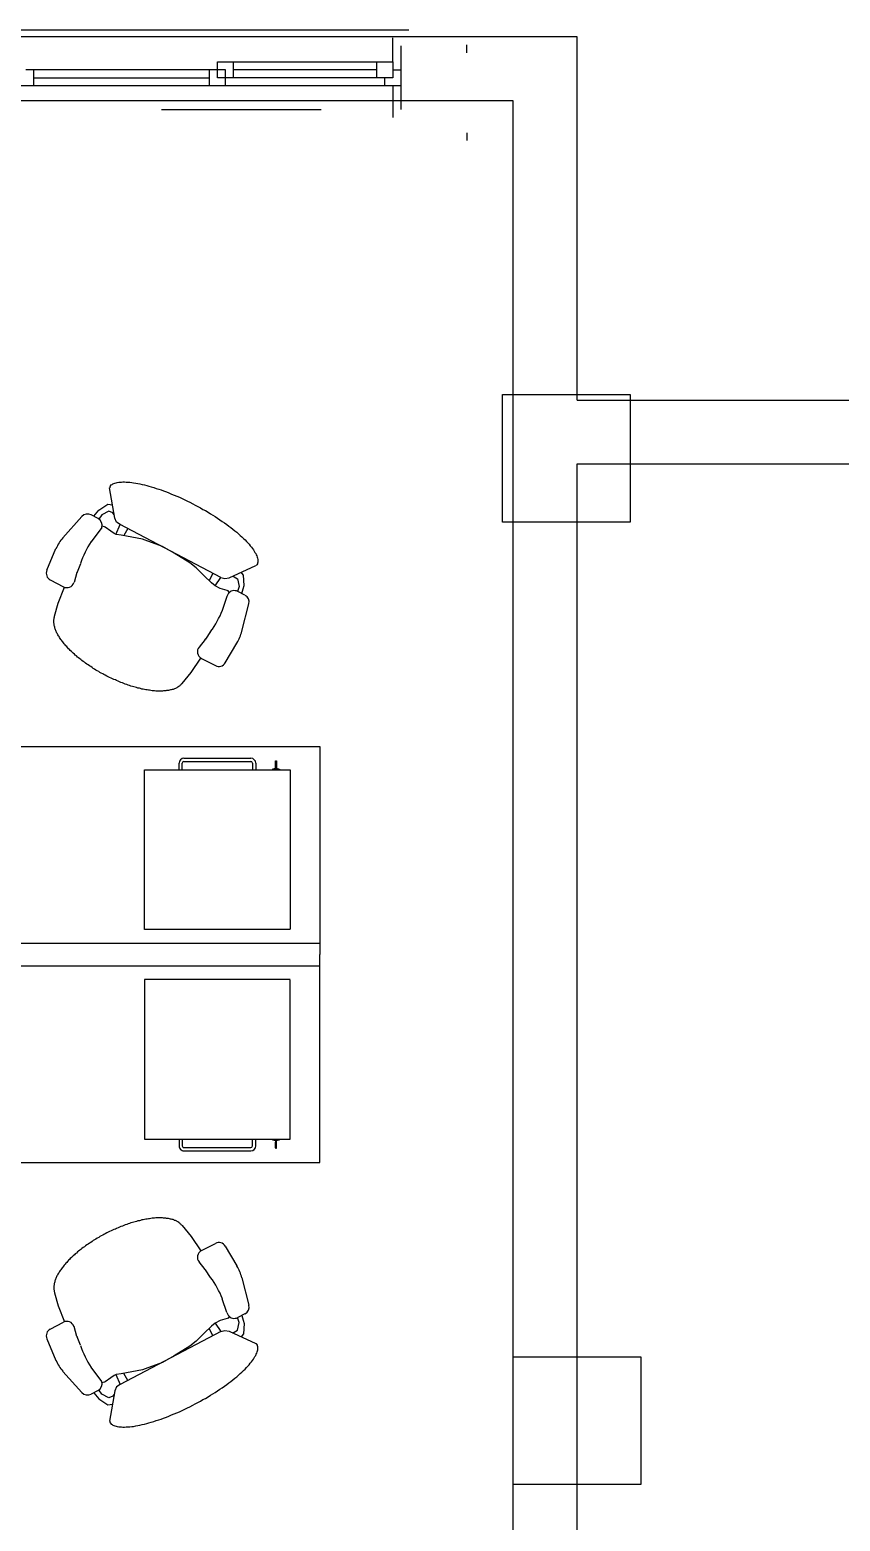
# Model space of a CAD drawing. Header units: millimetres. Extents: x -17017 to 2697, y 1903 to 18260.
# Drawn here: x -17005.024 to -17004.516, y 18223.413 to 18224.348 of the extents above; entities that cross this region are included whole.
import ezdxf

# ---------------------------------------------------------------- set-up
doc = ezdxf.new("R2010")
doc.units = ezdxf.units.MM
doc.linetypes.add('DASHED2', pattern=[0.375, 0.25, -0.125])
doc.linetypes.add('DOT3', pattern=[0.06, 0, -0.06])
for name, color, linetype in [('1', 7, 'Continuous'), ('DENIZLIK', 16, 'Continuous'), ('DUVAR', 7, 'Continuous'), ('IZDOT', 2, 'DOT3'), ('PENCERE', 3, 'Continuous'), ('sıva', 181, 'Continuous')]:
    doc.layers.add(name, color=color, linetype=linetype)

# ---------------------------------------------------------------- blocks, each defined once
blk = doc.blocks.new('ut')
at = {"color": 0}
for p, q in [((-181.2297, 51.1953), (-181.2297, 52.8594)), ((-181.2297, 52.8594), (-180.5774, 52.8594)), ((-180.6133, 51.1953), (-180.6133, 52.8594)), ((-179.9251, 52.8594), (-180.5774, 52.8594)), ((-180.5414, 51.1953), (-180.5414, 52.8594)), ((-179.9251, 51.1953), (-179.9251, 52.8594)), ((-181.1839, 52.7212), (-181.1839, 52.7237)), ((-181.1839, 52.7237), (-181.1808, 52.7237)), ((-181.1808, 52.7212), (-181.1839, 52.7212)), ((-181.1828, 52.7237), (-181.1828, 52.7235)), ((-181.1828, 52.7235), (-181.1808, 52.7235)), ((-181.1828, 52.7214), (-181.1808, 52.7214)), ((-181.1828, 52.7212), (-181.1828, 52.7214)), ((-181.1813, 52.7212), (-181.1813, 52.7237)), ((-181.1808, 52.7237), (-181.1674, 52.7237)), ((-181.1808, 52.7235), (-181.1674, 52.7235)), ((-181.1808, 52.7214), (-181.1674, 52.7214)), ((-181.1674, 52.7212), (-181.1808, 52.7212)), ((-181.1762, 52.7212), (-181.1762, 52.7237)), ((-181.1751, 52.7235), (-181.1751, 52.7237)), ((-181.1751, 52.7212), (-181.1751, 52.7214)), ((-181.1674, 52.7237), (-181.1643, 52.7237)), ((-181.1674, 52.7235), (-181.1654, 52.7235)), ((-181.1674, 52.7214), (-181.1654, 52.7214)), ((-181.1643, 52.7212), (-181.1674, 52.7212)), ((-181.1654, 52.7237), (-181.1654, 52.7235)), ((-181.1654, 52.7212), (-181.1654, 52.7214)), ((-181.1643, 52.7212), (-181.1643, 52.7237)), ((-181.1643, 52.7237), (-181.1638, 52.7237)), ((-181.1638, 52.7212), (-181.1643, 52.7212)), ((-181.1638, 52.7237), (-181.1592, 52.7237)), ((-181.1592, 52.7212), (-181.1638, 52.7212)), ((-181.1585, 52.7317), (-181.1581, 52.7317)), ((-181.1585, 52.7132), (-181.1585, 52.7317)), ((-181.1581, 52.7323), (-181.157, 52.7348)), ((-181.1581, 52.7126), (-181.1581, 52.7323)), ((-181.1566, 52.7346), (-181.157, 52.7348)), ((-181.157, 52.7101), (-181.157, 52.7348)), ((-181.1566, 52.7103), (-181.1566, 52.7346)), ((-179.9982, 52.7346), (-179.9978, 52.7348)), ((-179.9982, 52.7103), (-179.9982, 52.7346)), ((-179.9967, 52.7323), (-179.9978, 52.7348)), ((-179.9978, 52.7101), (-179.9978, 52.7348)), ((-179.9967, 52.7126), (-179.9967, 52.7323)), ((-179.9963, 52.7317), (-179.9967, 52.7317)), ((-179.9963, 52.7132), (-179.9963, 52.7317)), ((-179.991, 52.7237), (-179.9956, 52.7237)), ((-179.9956, 52.7212), (-179.991, 52.7212)), ((-179.9904, 52.7237), (-179.991, 52.7237)), ((-179.991, 52.7212), (-179.9904, 52.7212)), ((-179.9874, 52.7237), (-179.9904, 52.7237)), ((-179.9904, 52.7212), (-179.9904, 52.7237)), ((-179.9904, 52.7212), (-179.9874, 52.7212)), ((-179.9894, 52.7237), (-179.9894, 52.7235)), ((-179.9874, 52.7235), (-179.9894, 52.7235)), ((-179.9874, 52.7214), (-179.9894, 52.7214)), ((-179.9894, 52.7212), (-179.9894, 52.7214)), ((-179.974, 52.7237), (-179.9874, 52.7237)), ((-179.974, 52.7235), (-179.9874, 52.7235)), ((-179.974, 52.7214), (-179.9874, 52.7214)), ((-179.9874, 52.7212), (-179.974, 52.7212)), ((-179.9797, 52.7235), (-179.9797, 52.7237)), ((-179.9797, 52.7212), (-179.9797, 52.7214)), ((-179.9786, 52.7212), (-179.9786, 52.7237)), ((-179.9709, 52.7237), (-179.974, 52.7237)), ((-179.972, 52.7235), (-179.974, 52.7235)), ((-179.972, 52.7214), (-179.974, 52.7214)), ((-179.974, 52.7212), (-179.9709, 52.7212)), ((-179.9735, 52.7212), (-179.9735, 52.7237)), ((-179.972, 52.7237), (-179.972, 52.7235)), ((-179.972, 52.7212), (-179.972, 52.7214)), ((-179.9709, 52.7212), (-179.9709, 52.7237)), ((-181.1585, 52.7132), (-181.1581, 52.7132)), ((-181.1581, 52.7126), (-181.157, 52.7101)), ((-181.1566, 52.7103), (-181.157, 52.7101)), ((-179.9982, 52.7103), (-179.9978, 52.7101)), ((-179.9967, 52.7126), (-179.9978, 52.7101)), ((-179.9963, 52.7132), (-179.9967, 52.7132)), ((-181.8769, 52.6258), (-181.8722, 52.63)), ((-181.8722, 52.63), (-181.8675, 52.6342)), ((-181.8675, 52.6342), (-181.8629, 52.6384)), ((-181.8629, 52.6384), (-181.8585, 52.6419)), ((-181.8585, 52.6419), (-181.8542, 52.6454)), ((-181.8542, 52.6454), (-181.8499, 52.649)), ((-181.8499, 52.649), (-181.8459, 52.6518)), ((-181.8459, 52.6518), (-181.8413, 52.6544)), ((-181.8413, 52.6544), (-181.8376, 52.6566)), ((-181.8376, 52.6566), (-181.834, 52.6588)), ((-181.834, 52.6588), (-181.8297, 52.6607)), ((-181.8297, 52.6607), (-181.8263, 52.6623)), ((-181.8263, 52.6623), (-181.8224, 52.6636)), ((-181.8224, 52.6636), (-181.8194, 52.6645)), ((-181.8194, 52.6645), (-181.8158, 52.6651)), ((-181.8158, 52.6651), (-181.8132, 52.6654)), ((-181.8132, 52.6654), (-181.8099, 52.6653)), ((-181.8099, 52.6653), (-181.8066, 52.6653)), ((-181.8066, 52.6653), (-181.8043, 52.6649)), ((-181.8043, 52.6649), (-181.8014, 52.6642)), ((-181.8014, 52.6642), (-181.7988, 52.6628)), ((-181.7583, 52.5755), (-181.7962, 52.6598)), ((-181.5909, 52.6155), (-181.6765, 52.637)), ((-181.1925, 52.434), (-181.1925, 52.6436)), ((-181.1822, 52.434), (-181.1822, 52.6436)), ((-181.1771, 52.659), (-181.1565, 52.659)), ((-181.1771, 52.6487), (-181.1565, 52.6487)), ((-181.1565, 52.659), (-181.1565, 52.659)), ((-181.1565, 52.6487), (-181.1565, 52.6487)), ((-179.9777, 52.659), (-179.9983, 52.659)), ((-179.9983, 52.659), (-179.9983, 52.659)), ((-179.9777, 52.6487), (-179.9983, 52.6487)), ((-179.9983, 52.6487), (-179.9983, 52.6487)), ((-179.9726, 52.434), (-179.9726, 52.6436)), ((-179.9623, 52.434), (-179.9623, 52.6436)), ((-179.5639, 52.6155), (-179.4783, 52.637)), ((-179.3965, 52.5755), (-179.3586, 52.6598)), ((-179.3534, 52.6642), (-179.356, 52.6628)), ((-179.3505, 52.6649), (-179.3534, 52.6642)), ((-179.3482, 52.6653), (-179.3505, 52.6649)), ((-179.3449, 52.6653), (-179.3482, 52.6653)), ((-179.3416, 52.6654), (-179.3449, 52.6653)), ((-179.339, 52.6651), (-179.3416, 52.6654)), ((-179.3354, 52.6645), (-179.339, 52.6651)), ((-179.3324, 52.6636), (-179.3354, 52.6645)), ((-179.3284, 52.6623), (-179.3324, 52.6636)), ((-179.3251, 52.6607), (-179.3284, 52.6623)), ((-179.3208, 52.6588), (-179.3251, 52.6607)), ((-179.3172, 52.6566), (-179.3208, 52.6588)), ((-179.3135, 52.6544), (-179.3172, 52.6566)), ((-179.3089, 52.6518), (-179.3135, 52.6544)), ((-179.3049, 52.649), (-179.3089, 52.6518)), ((-179.3006, 52.6454), (-179.3049, 52.649)), ((-179.2962, 52.6419), (-179.3006, 52.6454)), ((-179.2919, 52.6384), (-179.2962, 52.6419)), ((-179.2872, 52.6342), (-179.2919, 52.6384)), ((-179.2826, 52.63), (-179.2872, 52.6342)), ((-179.2779, 52.6258), (-179.2826, 52.63)), ((-181.9201, 52.5747), (-181.9151, 52.5812)), ((-181.9151, 52.5812), (-181.9104, 52.587)), ((-181.9104, 52.587), (-181.9054, 52.5935)), ((-181.9054, 52.5935), (-181.9007, 52.5993)), ((-181.9007, 52.5993), (-181.896, 52.6051)), ((-181.896, 52.6051), (-181.8906, 52.6106)), ((-181.8906, 52.6106), (-181.8862, 52.6158)), ((-181.8862, 52.6158), (-181.8812, 52.6206)), ((-181.8812, 52.6206), (-181.8769, 52.6258)), ((-181.766, 52.6209), (-181.7757, 52.6135)), ((-181.7338, 52.6223), (-181.766, 52.6209)), ((-181.7627, 52.586), (-181.7613, 52.5919)), ((-181.7613, 52.5919), (-181.7546, 52.6016)), ((-181.7546, 52.6016), (-181.7302, 52.6071)), ((-181.7234, 52.6201), (-181.7338, 52.6223)), ((-181.7302, 52.6071), (-181.7155, 52.6019)), ((-181.7084, 52.6156), (-181.7234, 52.6201)), ((-181.7033, 52.6253), (-181.7148, 52.6032)), ((-181.4913, 52.5635), (-181.5534, 52.6)), ((-179.6634, 52.5635), (-179.6014, 52.6)), ((-179.4515, 52.6253), (-179.44, 52.6032)), ((-179.4464, 52.6156), (-179.4314, 52.6201)), ((-179.4246, 52.6071), (-179.4393, 52.6019)), ((-179.4314, 52.6201), (-179.421, 52.6223)), ((-179.4002, 52.6016), (-179.4246, 52.6071)), ((-179.421, 52.6223), (-179.3888, 52.6209)), ((-179.3935, 52.5919), (-179.4002, 52.6016)), ((-179.3921, 52.586), (-179.3935, 52.5919)), ((-179.3888, 52.6209), (-179.3791, 52.6135)), ((-179.2736, 52.6206), (-179.2779, 52.6258)), ((-179.2685, 52.6158), (-179.2736, 52.6206)), ((-179.2642, 52.6106), (-179.2685, 52.6158)), ((-179.2588, 52.6051), (-179.2642, 52.6106)), ((-179.2541, 52.5993), (-179.2588, 52.6051)), ((-179.2494, 52.5935), (-179.2541, 52.5993)), ((-179.2444, 52.587), (-179.2494, 52.5935)), ((-179.2397, 52.5812), (-179.2444, 52.587)), ((-179.2347, 52.5747), (-179.2397, 52.5812)), ((-181.9498, 52.5322), (-181.9444, 52.5394)), ((-181.9444, 52.5394), (-181.9397, 52.5468)), ((-181.9397, 52.5468), (-181.9349, 52.5543)), ((-181.9349, 52.5543), (-181.9299, 52.5608)), ((-181.9299, 52.5608), (-181.9252, 52.5682)), ((-181.9252, 52.5682), (-181.9201, 52.5747)), ((-181.7588, 52.5492), (-181.9252, 52.2338)), ((-181.7588, 52.5492), (-181.7553, 52.5623)), ((-181.7328, 52.5323), (-181.7588, 52.5492)), ((-181.7553, 52.5623), (-181.7583, 52.5755)), ((-181.7247, 52.5479), (-181.7328, 52.5323)), ((-181.7184, 52.5695), (-181.7247, 52.5479)), ((-181.717, 52.5721), (-181.7184, 52.5695)), ((-181.7117, 52.5759), (-181.717, 52.5721)), ((-181.6997, 52.5688), (-181.6559, 52.5543)), ((-179.4551, 52.5688), (-179.4988, 52.5543)), ((-179.4431, 52.5759), (-179.4378, 52.5721)), ((-179.4378, 52.5721), (-179.4364, 52.5695)), ((-179.4364, 52.5695), (-179.4301, 52.5479)), ((-179.4301, 52.5479), (-179.422, 52.5323)), ((-179.422, 52.5323), (-179.396, 52.5492)), ((-179.3995, 52.5623), (-179.3965, 52.5755)), ((-179.396, 52.5492), (-179.3995, 52.5623)), ((-179.396, 52.5492), (-179.2296, 52.2338)), ((-179.2296, 52.5682), (-179.2347, 52.5747)), ((-179.2249, 52.5608), (-179.2296, 52.5682)), ((-179.2199, 52.5543), (-179.2249, 52.5608)), ((-179.2151, 52.5468), (-179.2199, 52.5543)), ((-179.2104, 52.5394), (-179.2151, 52.5468)), ((-179.205, 52.5322), (-179.2104, 52.5394)), ((-181.9775, 52.4855), (-181.9724, 52.4936)), ((-181.9724, 52.4936), (-181.9684, 52.5014)), ((-181.9684, 52.5014), (-181.9633, 52.5095)), ((-181.9633, 52.5095), (-181.9586, 52.517)), ((-181.9586, 52.517), (-181.9545, 52.5248)), ((-181.9545, 52.5248), (-181.9498, 52.5322)), ((-181.7643, 52.4974), (-181.789, 52.4723)), ((-181.7717, 52.5245), (-181.7496, 52.5129)), ((-181.7422, 52.5207), (-181.7643, 52.4974)), ((-181.7328, 52.5323), (-181.7422, 52.5207)), ((-181.5893, 52.517), (-181.566, 52.5015)), ((-181.5647, 52.5008), (-181.5407, 52.4817)), ((-181.4611, 52.4566), (-181.5065, 52.487)), ((-181.5055, 52.4889), (-181.4827, 52.5325)), ((-179.6937, 52.4566), (-179.6483, 52.487)), ((-179.6493, 52.4889), (-179.6721, 52.5325)), ((-179.5901, 52.5008), (-179.6141, 52.4817)), ((-179.5655, 52.517), (-179.5888, 52.5015)), ((-179.422, 52.5323), (-179.4126, 52.5207)), ((-179.4126, 52.5207), (-179.3905, 52.4974)), ((-179.3831, 52.5245), (-179.4052, 52.5129)), ((-179.3905, 52.4974), (-179.3658, 52.4723)), ((-179.2003, 52.5248), (-179.205, 52.5322)), ((-179.1962, 52.517), (-179.2003, 52.5248)), ((-179.1915, 52.5095), (-179.1962, 52.517)), ((-179.1864, 52.5014), (-179.1915, 52.5095)), ((-179.1824, 52.4936), (-179.1864, 52.5014)), ((-179.1773, 52.4855), (-179.1824, 52.4936)), ((-182.0023, 52.4364), (-181.9986, 52.4451)), ((-181.9986, 52.4451), (-181.9945, 52.453)), ((-181.9945, 52.453), (-181.9901, 52.4614)), ((-181.9901, 52.4614), (-181.986, 52.4692)), ((-181.986, 52.4692), (-181.9816, 52.4777)), ((-181.9816, 52.4777), (-181.9775, 52.4855)), ((-181.8045, 52.4522), (-181.8349, 52.4035)), ((-181.789, 52.4723), (-181.8045, 52.4522)), ((-181.4271, 52.4281), (-181.4611, 52.4566)), ((-179.7277, 52.4281), (-179.6937, 52.4566)), ((-179.3658, 52.4723), (-179.3503, 52.4522)), ((-179.3503, 52.4522), (-179.3199, 52.4035)), ((-179.1732, 52.4777), (-179.1773, 52.4855)), ((-179.1688, 52.4692), (-179.1732, 52.4777)), ((-179.1647, 52.4614), (-179.1688, 52.4692)), ((-179.1603, 52.453), (-179.1647, 52.4614)), ((-179.1562, 52.4451), (-179.1603, 52.453)), ((-179.1525, 52.4364), (-179.1562, 52.4451)), ((-182.0239, 52.3872), (-182.0205, 52.3953)), ((-182.0205, 52.3953), (-182.017, 52.4035)), ((-182.017, 52.4035), (-182.0136, 52.4116)), ((-182.0136, 52.4116), (-182.0102, 52.4198)), ((-182.0102, 52.4198), (-182.0064, 52.4285)), ((-182.0064, 52.4285), (-182.0023, 52.4364)), ((-181.8349, 52.4035), (-181.8559, 52.3665)), ((-181.4271, 52.4281), (-181.4258, 52.4274)), ((-181.4258, 52.4274), (-181.4242, 52.4258)), ((-181.4242, 52.4258), (-181.4226, 52.4241)), ((-181.4226, 52.4241), (-181.421, 52.4224)), ((-181.421, 52.4224), (-181.4194, 52.4208)), ((-181.4194, 52.4208), (-181.4184, 52.4194)), ((-181.4184, 52.4194), (-181.4168, 52.4178)), ((-181.4168, 52.4178), (-181.4155, 52.4154)), ((-181.4155, 52.4154), (-181.4143, 52.4131)), ((-181.4143, 52.4131), (-181.4133, 52.4118)), ((-181.4133, 52.4118), (-181.412, 52.4095)), ((-181.412, 52.4095), (-181.4108, 52.4071)), ((-181.4108, 52.4071), (-181.4105, 52.4045)), ((-181.4105, 52.4045), (-181.4092, 52.4022)), ((-181.4092, 52.4022), (-181.4079, 52.3999)), ((-181.4079, 52.3999), (-181.4076, 52.3972)), ((-181.4076, 52.3972), (-181.4067, 52.3943)), ((-181.4067, 52.3943), (-181.4064, 52.3916)), ((-181.1565, 52.4289), (-181.1771, 52.4289)), ((-181.1565, 52.4186), (-181.1771, 52.4186)), ((-181.1565, 52.4289), (-181.1565, 52.4289)), ((-181.1565, 52.4186), (-181.1565, 52.4186)), ((-179.9983, 52.4289), (-179.9777, 52.4289)), ((-179.9983, 52.4289), (-179.9983, 52.4289)), ((-179.9983, 52.4186), (-179.9777, 52.4186)), ((-179.9983, 52.4186), (-179.9983, 52.4186)), ((-179.7481, 52.3943), (-179.7484, 52.3916)), ((-179.7471, 52.3972), (-179.7481, 52.3943)), ((-179.7469, 52.3999), (-179.7471, 52.3972)), ((-179.7456, 52.4022), (-179.7469, 52.3999)), ((-179.7443, 52.4045), (-179.7456, 52.4022)), ((-179.744, 52.4071), (-179.7443, 52.4045)), ((-179.7428, 52.4095), (-179.744, 52.4071)), ((-179.7415, 52.4118), (-179.7428, 52.4095)), ((-179.7405, 52.4131), (-179.7415, 52.4118)), ((-179.7393, 52.4154), (-179.7405, 52.4131)), ((-179.738, 52.4178), (-179.7393, 52.4154)), ((-179.7364, 52.4194), (-179.738, 52.4178)), ((-179.7354, 52.4208), (-179.7364, 52.4194)), ((-179.7338, 52.4224), (-179.7354, 52.4208)), ((-179.7322, 52.4241), (-179.7338, 52.4224)), ((-179.7306, 52.4258), (-179.7322, 52.4241)), ((-179.729, 52.4274), (-179.7306, 52.4258)), ((-179.7277, 52.4281), (-179.729, 52.4274)), ((-179.3199, 52.4035), (-179.2989, 52.3665)), ((-179.1484, 52.4285), (-179.1525, 52.4364)), ((-179.1446, 52.4198), (-179.1484, 52.4285)), ((-179.1412, 52.4116), (-179.1446, 52.4198)), ((-179.1378, 52.4035), (-179.1412, 52.4116)), ((-179.1343, 52.3953), (-179.1378, 52.4035)), ((-179.1309, 52.3872), (-179.1343, 52.3953)), ((-182.0405, 52.3396), (-182.0381, 52.3474)), ((-182.0381, 52.3474), (-182.0356, 52.3552)), ((-182.0356, 52.3552), (-182.0332, 52.3631)), ((-182.0332, 52.3631), (-182.0301, 52.3705)), ((-182.0301, 52.3705), (-182.0273, 52.379)), ((-182.0273, 52.379), (-182.0239, 52.3872)), ((-181.8559, 52.3665), (-181.8759, 52.3123)), ((-181.4064, 52.3916), (-181.4055, 52.3887)), ((-181.4055, 52.3887), (-181.4052, 52.386)), ((-181.4052, 52.386), (-181.4043, 52.3831)), ((-181.4043, 52.3831), (-181.4043, 52.3798)), ((-181.4043, 52.3798), (-181.4034, 52.3768)), ((-181.4034, 52.3768), (-181.4035, 52.3735)), ((-181.4035, 52.3735), (-181.4035, 52.3703)), ((-181.4035, 52.3703), (-181.4026, 52.3673)), ((-181.403, 52.346), (-181.4034, 52.342)), ((-181.4027, 52.364), (-181.4031, 52.3601)), ((-181.4031, 52.3601), (-181.4031, 52.3568)), ((-181.4031, 52.3568), (-181.4025, 52.3532)), ((-181.4029, 52.3492), (-181.403, 52.346)), ((-181.4025, 52.3532), (-181.4029, 52.3492)), ((-181.4026, 52.3673), (-181.4027, 52.364)), ((-179.7517, 52.3568), (-179.7523, 52.3532)), ((-179.7523, 52.3532), (-179.7519, 52.3492)), ((-179.7513, 52.3703), (-179.7522, 52.3673)), ((-179.7522, 52.3673), (-179.7521, 52.364)), ((-179.7521, 52.364), (-179.7517, 52.3601)), ((-179.7519, 52.3492), (-179.7518, 52.346)), ((-179.7518, 52.346), (-179.7514, 52.342)), ((-179.7517, 52.3601), (-179.7517, 52.3568)), ((-179.7504, 52.3798), (-179.7514, 52.3768)), ((-179.7514, 52.3768), (-179.7513, 52.3735)), ((-179.7513, 52.3735), (-179.7513, 52.3703)), ((-179.7496, 52.386), (-179.7505, 52.3831)), ((-179.7505, 52.3831), (-179.7504, 52.3798)), ((-179.7493, 52.3887), (-179.7496, 52.386)), ((-179.7484, 52.3916), (-179.7493, 52.3887)), ((-179.2989, 52.3665), (-179.2789, 52.3123)), ((-179.1275, 52.379), (-179.1309, 52.3872)), ((-179.1247, 52.3705), (-179.1275, 52.379)), ((-179.1216, 52.3631), (-179.1247, 52.3705)), ((-179.1192, 52.3552), (-179.1216, 52.3631)), ((-179.1167, 52.3474), (-179.1192, 52.3552)), ((-179.1143, 52.3396), (-179.1167, 52.3474)), ((-182.0524, 52.2961), (-182.0503, 52.3033)), ((-182.0503, 52.3033), (-182.0492, 52.3102)), ((-182.0492, 52.3102), (-182.0471, 52.3173)), ((-182.0471, 52.3173), (-182.045, 52.3245)), ((-182.045, 52.3245), (-182.0429, 52.3317)), ((-182.0429, 52.3317), (-182.0405, 52.3396)), ((-181.8787, 52.3039), (-181.8916, 52.2378)), ((-181.8759, 52.3123), (-181.8787, 52.3039)), ((-181.4093, 52.3021), (-181.4107, 52.2978)), ((-181.4086, 52.3067), (-181.4093, 52.3021)), ((-181.4082, 52.3106), (-181.4086, 52.3067)), ((-181.4068, 52.3148), (-181.4082, 52.3106)), ((-181.4064, 52.3188), (-181.4068, 52.3148)), ((-181.406, 52.3227), (-181.4064, 52.3188)), ((-181.4056, 52.3266), (-181.406, 52.3227)), ((-181.4046, 52.3302), (-181.4056, 52.3266)), ((-181.4042, 52.3342), (-181.4046, 52.3302)), ((-181.4038, 52.3381), (-181.4042, 52.3342)), ((-181.4034, 52.342), (-181.4038, 52.3381)), ((-179.7514, 52.342), (-179.751, 52.3381)), ((-179.751, 52.3381), (-179.7506, 52.3342)), ((-179.7506, 52.3342), (-179.7502, 52.3302)), ((-179.7502, 52.3302), (-179.7492, 52.3266)), ((-179.7492, 52.3266), (-179.7488, 52.3227)), ((-179.7488, 52.3227), (-179.7484, 52.3188)), ((-179.7484, 52.3188), (-179.748, 52.3148)), ((-179.748, 52.3148), (-179.7466, 52.3106)), ((-179.7466, 52.3106), (-179.7462, 52.3067)), ((-179.7462, 52.3067), (-179.7455, 52.3021)), ((-179.7455, 52.3021), (-179.7441, 52.2978)), ((-179.2789, 52.3123), (-179.2761, 52.3039)), ((-179.2761, 52.3039), (-179.2631, 52.2378)), ((-179.1119, 52.3317), (-179.1143, 52.3396)), ((-179.1098, 52.3245), (-179.1119, 52.3317)), ((-179.1077, 52.3173), (-179.1098, 52.3245)), ((-179.1056, 52.3102), (-179.1077, 52.3173)), ((-179.1045, 52.3033), (-179.1056, 52.3102)), ((-179.1024, 52.2961), (-179.1045, 52.3033)), ((-182.0585, 52.248), (-182.0581, 52.2535)), ((-182.0581, 52.2535), (-182.0577, 52.2591)), ((-182.0577, 52.2591), (-182.0572, 52.2647)), ((-182.0572, 52.2647), (-182.0565, 52.2709)), ((-182.0565, 52.2709), (-182.056, 52.2765)), ((-182.056, 52.2765), (-182.0549, 52.2834)), ((-182.0549, 52.2834), (-182.0535, 52.2892)), ((-182.0535, 52.2892), (-182.0524, 52.2961)), ((-181.9123, 52.2585), (-181.8902, 52.2453)), ((-181.4233, 52.2547), (-181.425, 52.2499)), ((-181.4219, 52.259), (-181.4233, 52.2547)), ((-181.4205, 52.2632), (-181.4219, 52.259)), ((-181.4188, 52.2681), (-181.4205, 52.2632)), ((-181.4174, 52.2724), (-181.4188, 52.2681)), ((-181.416, 52.2766), (-181.4174, 52.2724)), ((-181.4153, 52.2812), (-181.416, 52.2766)), ((-181.4139, 52.2854), (-181.4153, 52.2812)), ((-181.4125, 52.2897), (-181.4139, 52.2854)), ((-181.4118, 52.2943), (-181.4125, 52.2897)), ((-181.4107, 52.2978), (-181.4118, 52.2943)), ((-179.7441, 52.2978), (-179.743, 52.2943)), ((-179.743, 52.2943), (-179.7423, 52.2897)), ((-179.7423, 52.2897), (-179.7409, 52.2854)), ((-179.7409, 52.2854), (-179.7395, 52.2812)), ((-179.7395, 52.2812), (-179.7388, 52.2766)), ((-179.7388, 52.2766), (-179.7374, 52.2724)), ((-179.7374, 52.2724), (-179.736, 52.2681)), ((-179.736, 52.2681), (-179.7343, 52.2632)), ((-179.7343, 52.2632), (-179.7329, 52.259)), ((-179.7329, 52.259), (-179.7315, 52.2547)), ((-179.7315, 52.2547), (-179.7298, 52.2499)), ((-179.2425, 52.2585), (-179.2646, 52.2453)), ((-179.1013, 52.2892), (-179.1024, 52.2961)), ((-179.0998, 52.2834), (-179.1013, 52.2892)), ((-179.0987, 52.2765), (-179.0998, 52.2834)), ((-179.0983, 52.2709), (-179.0987, 52.2765)), ((-179.0975, 52.2647), (-179.0983, 52.2709)), ((-179.0971, 52.2591), (-179.0975, 52.2647)), ((-179.0967, 52.2535), (-179.0971, 52.2591)), ((-179.0963, 52.248), (-179.0967, 52.2535)), ((-182.0586, 52.243), (-182.0585, 52.248)), ((-182.0577, 52.2384), (-182.0586, 52.243)), ((-182.0578, 52.2335), (-182.0577, 52.2384)), ((-182.0572, 52.2299), (-182.0578, 52.2335)), ((-182.0563, 52.2253), (-182.0572, 52.2299)), ((-182.0557, 52.2217), (-182.0563, 52.2253)), ((-182.0545, 52.2177), (-182.0557, 52.2217)), ((-182.0535, 52.2147), (-182.0545, 52.2177)), ((-182.052, 52.2114), (-182.0535, 52.2147)), ((-182.05, 52.2088), (-182.052, 52.2114)), ((-182.0488, 52.2064), (-182.05, 52.2088)), ((-182.0465, 52.2044), (-182.0488, 52.2064)), ((-181.9452, 52.2177), (-182.04, 52.201)), ((-181.9882, 52.1955), (-181.9863, 52.2103)), ((-181.9617, 52.2115), (-181.9665, 52.1991)), ((-181.9554, 52.2156), (-181.9617, 52.2115)), ((-181.9326, 52.2228), (-181.9452, 52.2177)), ((-181.9252, 52.2338), (-181.9326, 52.2228)), ((-181.8939, 52.2208), (-181.9252, 52.2338)), ((-181.8966, 52.2156), (-181.904, 52.2045)), ((-181.8932, 52.2221), (-181.8966, 52.2156)), ((-181.8916, 52.2378), (-181.8932, 52.2221)), ((-181.4439, 52.2059), (-181.4456, 52.201)), ((-181.4415, 52.2104), (-181.4439, 52.2059)), ((-181.4394, 52.2143), (-181.4415, 52.2104)), ((-181.4377, 52.2192), (-181.4394, 52.2143)), ((-181.4357, 52.2231), (-181.4377, 52.2192)), ((-181.434, 52.228), (-181.4357, 52.2231)), ((-181.4316, 52.2326), (-181.434, 52.228)), ((-181.4302, 52.2368), (-181.4316, 52.2326)), ((-181.4285, 52.2417), (-181.4302, 52.2368)), ((-181.4264, 52.2456), (-181.4285, 52.2417)), ((-181.425, 52.2499), (-181.4264, 52.2456)), ((-179.7298, 52.2499), (-179.7284, 52.2456)), ((-179.7284, 52.2456), (-179.7263, 52.2417)), ((-179.7263, 52.2417), (-179.7246, 52.2368)), ((-179.7246, 52.2368), (-179.7232, 52.2326)), ((-179.7232, 52.2326), (-179.7208, 52.228)), ((-179.7208, 52.228), (-179.7191, 52.2231)), ((-179.7191, 52.2231), (-179.7171, 52.2192)), ((-179.7171, 52.2192), (-179.7153, 52.2143)), ((-179.7153, 52.2143), (-179.7133, 52.2104)), ((-179.7133, 52.2104), (-179.7109, 52.2059)), ((-179.7109, 52.2059), (-179.7092, 52.201)), ((-179.2631, 52.2378), (-179.2616, 52.2221)), ((-179.2616, 52.2221), (-179.2582, 52.2156)), ((-179.2609, 52.2208), (-179.2296, 52.2338)), ((-179.2582, 52.2156), (-179.2507, 52.2045)), ((-179.2296, 52.2338), (-179.2222, 52.2228)), ((-179.2222, 52.2228), (-179.2096, 52.2177)), ((-179.2096, 52.2177), (-179.1148, 52.201)), ((-179.1994, 52.2156), (-179.1931, 52.2115)), ((-179.1931, 52.2115), (-179.1883, 52.1991)), ((-179.1666, 52.1955), (-179.1685, 52.2103)), ((-179.1083, 52.2044), (-179.106, 52.2064)), ((-179.106, 52.2064), (-179.1048, 52.2088)), ((-179.1048, 52.2088), (-179.1028, 52.2114)), ((-179.1028, 52.2114), (-179.1013, 52.2147)), ((-179.1013, 52.2147), (-179.1003, 52.2177)), ((-179.1003, 52.2177), (-179.0991, 52.2217)), ((-179.0991, 52.2217), (-179.0985, 52.2253)), ((-179.0985, 52.2253), (-179.0976, 52.2299)), ((-179.0976, 52.2299), (-179.097, 52.2335)), ((-179.0971, 52.2384), (-179.0962, 52.243)), ((-179.097, 52.2335), (-179.0971, 52.2384)), ((-179.0962, 52.243), (-179.0963, 52.248)), ((-182.0449, 52.2028), (-182.0465, 52.2044)), ((-181.9697, 52.1676), (-181.9882, 52.1955)), ((-181.9506, 52.1519), (-181.9697, 52.1676)), ((-181.9665, 52.1991), (-181.9551, 52.1766)), ((-181.9551, 52.1766), (-181.9415, 52.1678)), ((-181.9435, 52.1655), (-181.955, 52.1434)), ((-181.9175, 52.1851), (-181.9193, 52.1769)), ((-181.9162, 52.1877), (-181.9175, 52.1851)), ((-181.904, 52.2045), (-181.9162, 52.1877)), ((-181.9154, 52.1765), (-181.8707, 52.1432)), ((-181.4666, 52.1623), (-181.469, 52.1578)), ((-181.4643, 52.1669), (-181.4666, 52.1623)), ((-181.4616, 52.1704), (-181.4643, 52.1669)), ((-181.4592, 52.175), (-181.4616, 52.1704)), ((-181.4568, 52.1795), (-181.4592, 52.175)), ((-181.4548, 52.1834), (-181.4568, 52.1795)), ((-181.4527, 52.1873), (-181.4548, 52.1834)), ((-181.45, 52.1925), (-181.4527, 52.1873)), ((-181.448, 52.1964), (-181.45, 52.1925)), ((-181.4456, 52.201), (-181.448, 52.1964)), ((-179.7092, 52.201), (-179.7068, 52.1964)), ((-179.7068, 52.1964), (-179.7048, 52.1925)), ((-179.7048, 52.1925), (-179.7021, 52.1873)), ((-179.7021, 52.1873), (-179.7, 52.1834)), ((-179.7, 52.1834), (-179.698, 52.1795)), ((-179.698, 52.1795), (-179.6956, 52.175)), ((-179.6956, 52.175), (-179.6932, 52.1704)), ((-179.6932, 52.1704), (-179.6905, 52.1669)), ((-179.6905, 52.1669), (-179.6882, 52.1623)), ((-179.6882, 52.1623), (-179.6858, 52.1578)), ((-179.2394, 52.1765), (-179.2841, 52.1432)), ((-179.2507, 52.2045), (-179.2386, 52.1877)), ((-179.2386, 52.1877), (-179.2373, 52.1851)), ((-179.2373, 52.1851), (-179.2355, 52.1769)), ((-179.1997, 52.1766), (-179.2133, 52.1678)), ((-179.2113, 52.1655), (-179.1998, 52.1434)), ((-179.2042, 52.1519), (-179.1851, 52.1676)), ((-179.1883, 52.1991), (-179.1997, 52.1766)), ((-179.1851, 52.1676), (-179.1666, 52.1955)), ((-179.1099, 52.2028), (-179.1083, 52.2044)), ((-181.8837, 52.0548), (-181.9503, 52.1144)), ((-181.499, 52.1146), (-181.5017, 52.1111)), ((-181.496, 52.1188), (-181.499, 52.1146)), ((-181.4933, 52.1224), (-181.496, 52.1188)), ((-181.4906, 52.126), (-181.4933, 52.1224)), ((-181.4875, 52.1302), (-181.4906, 52.126)), ((-181.4849, 52.1337), (-181.4875, 52.1302)), ((-181.4818, 52.138), (-181.4849, 52.1337)), ((-181.4798, 52.1419), (-181.4818, 52.138)), ((-181.4768, 52.1461), (-181.4798, 52.1419)), ((-181.4741, 52.1496), (-181.4768, 52.1461)), ((-181.4717, 52.1542), (-181.4741, 52.1496)), ((-181.469, 52.1578), (-181.4717, 52.1542)), ((-179.6858, 52.1578), (-179.6831, 52.1542)), ((-179.6831, 52.1542), (-179.6807, 52.1496)), ((-179.6807, 52.1496), (-179.678, 52.1461)), ((-179.678, 52.1461), (-179.675, 52.1419)), ((-179.675, 52.1419), (-179.673, 52.138)), ((-179.673, 52.138), (-179.6699, 52.1337)), ((-179.6699, 52.1337), (-179.6672, 52.1302)), ((-179.6672, 52.1302), (-179.6642, 52.126)), ((-179.6642, 52.126), (-179.6615, 52.1224)), ((-179.6615, 52.1224), (-179.6588, 52.1188)), ((-179.6588, 52.1188), (-179.6558, 52.1146)), ((-179.6558, 52.1146), (-179.6531, 52.1111)), ((-179.2711, 52.0548), (-179.2045, 52.1144)), ((-181.802, 52.1098), (-181.7759, 52.0995)), ((-181.7746, 52.0988), (-181.743, 52.0897)), ((-181.5422, 52.0668), (-181.5452, 52.0642)), ((-181.5392, 52.0694), (-181.5422, 52.0668)), ((-181.5358, 52.0726), (-181.5392, 52.0694)), ((-181.5328, 52.0752), (-181.5358, 52.0726)), ((-181.5305, 52.0781), (-181.5328, 52.0752)), ((-181.5271, 52.0813), (-181.5305, 52.0781)), ((-181.5248, 52.0842), (-181.5271, 52.0813)), ((-181.5215, 52.0875), (-181.5248, 52.0842)), ((-181.5188, 52.091), (-181.5215, 52.0875)), ((-181.5158, 52.0936), (-181.5188, 52.091)), ((-181.5131, 52.0972), (-181.5158, 52.0936)), ((-181.5097, 52.1004), (-181.5131, 52.0972)), ((-181.5071, 52.1039), (-181.5097, 52.1004)), ((-181.5044, 52.1075), (-181.5071, 52.1039)), ((-181.5017, 52.1111), (-181.5044, 52.1075)), ((-179.6531, 52.1111), (-179.6504, 52.1075)), ((-179.6504, 52.1075), (-179.6477, 52.1039)), ((-179.6477, 52.1039), (-179.6451, 52.1004)), ((-179.6451, 52.1004), (-179.6417, 52.0972)), ((-179.6417, 52.0972), (-179.639, 52.0936)), ((-179.639, 52.0936), (-179.636, 52.091)), ((-179.636, 52.091), (-179.6333, 52.0875)), ((-179.6333, 52.0875), (-179.63, 52.0842)), ((-179.63, 52.0842), (-179.6276, 52.0813)), ((-179.6276, 52.0813), (-179.6243, 52.0781)), ((-179.6243, 52.0781), (-179.622, 52.0752)), ((-179.622, 52.0752), (-179.619, 52.0726)), ((-179.619, 52.0726), (-179.6156, 52.0694)), ((-179.6156, 52.0694), (-179.6126, 52.0668)), ((-179.6126, 52.0668), (-179.6096, 52.0642)), ((-179.3802, 52.0988), (-179.4118, 52.0897)), ((-179.3528, 52.1098), (-179.3789, 52.0995)), ((-181.7816, 52.0048), (-181.8497, 52.0329)), ((-181.7512, 52.0154), (-181.7298, 52.0564)), ((-181.6785, 52.0404), (-181.7281, 52.0596)), ((-181.6374, 52.0288), (-181.6785, 52.0404)), ((-181.6351, 52.0284), (-181.6374, 52.0288)), ((-181.6338, 52.0277), (-181.6351, 52.0284)), ((-181.6315, 52.0274), (-181.6338, 52.0277)), ((-181.6292, 52.027), (-181.6315, 52.0274)), ((-181.6269, 52.0266), (-181.6292, 52.027)), ((-181.6246, 52.0263), (-181.6269, 52.0266)), ((-181.623, 52.0262), (-181.6246, 52.0263)), ((-181.6203, 52.0265), (-181.623, 52.0262)), ((-181.6181, 52.0262), (-181.6203, 52.0265)), ((-181.6154, 52.0264), (-181.6181, 52.0262)), ((-181.6134, 52.0271), (-181.6154, 52.0264)), ((-181.6108, 52.0273), (-181.6134, 52.0271)), ((-181.6082, 52.0276), (-181.6108, 52.0273)), ((-181.6062, 52.0282), (-181.6082, 52.0276)), ((-181.6032, 52.0292), (-181.6062, 52.0282)), ((-181.6006, 52.0295), (-181.6032, 52.0292)), ((-181.5983, 52.0307), (-181.6006, 52.0295)), ((-181.5953, 52.0317), (-181.5983, 52.0307)), ((-181.593, 52.0329), (-181.5953, 52.0317)), ((-181.59, 52.0339), (-181.593, 52.0329)), ((-181.5877, 52.0351), (-181.59, 52.0339)), ((-181.5847, 52.0361), (-181.5877, 52.0351)), ((-181.5821, 52.038), (-181.5847, 52.0361)), ((-181.5791, 52.0389), (-181.5821, 52.038)), ((-181.5764, 52.0408), (-181.5791, 52.0389)), ((-181.5738, 52.0428), (-181.5764, 52.0408)), ((-181.5705, 52.0443), (-181.5738, 52.0428)), ((-181.5678, 52.0463), (-181.5705, 52.0443)), ((-181.5651, 52.0482), (-181.5678, 52.0463)), ((-181.5625, 52.0501), (-181.5651, 52.0482)), ((-181.5595, 52.0527), (-181.5625, 52.0501)), ((-181.5568, 52.0546), (-181.5595, 52.0527)), ((-181.5538, 52.0572), (-181.5568, 52.0546)), ((-181.5512, 52.0591), (-181.5538, 52.0572)), ((-181.5482, 52.0617), (-181.5512, 52.0591)), ((-181.5452, 52.0642), (-181.5482, 52.0617)), ((-179.6096, 52.0642), (-179.6066, 52.0617)), ((-179.6066, 52.0617), (-179.6036, 52.0591)), ((-179.6036, 52.0591), (-179.601, 52.0572)), ((-179.601, 52.0572), (-179.598, 52.0546)), ((-179.598, 52.0546), (-179.5953, 52.0527)), ((-179.5953, 52.0527), (-179.5923, 52.0501)), ((-179.5923, 52.0501), (-179.5896, 52.0482)), ((-179.5896, 52.0482), (-179.587, 52.0463)), ((-179.587, 52.0463), (-179.5843, 52.0443)), ((-179.5843, 52.0443), (-179.581, 52.0428)), ((-179.581, 52.0428), (-179.5784, 52.0408)), ((-179.5784, 52.0408), (-179.5757, 52.0389)), ((-179.5757, 52.0389), (-179.5727, 52.038)), ((-179.5727, 52.038), (-179.5701, 52.0361)), ((-179.5701, 52.0361), (-179.5671, 52.0351)), ((-179.5671, 52.0351), (-179.5648, 52.0339)), ((-179.5648, 52.0339), (-179.5618, 52.0329)), ((-179.5618, 52.0329), (-179.5595, 52.0317)), ((-179.5595, 52.0317), (-179.5565, 52.0307)), ((-179.5565, 52.0307), (-179.5542, 52.0295)), ((-179.5542, 52.0295), (-179.5516, 52.0292)), ((-179.5516, 52.0292), (-179.5486, 52.0282)), ((-179.5486, 52.0282), (-179.5466, 52.0276)), ((-179.5466, 52.0276), (-179.544, 52.0273)), ((-179.544, 52.0273), (-179.5413, 52.0271)), ((-179.5413, 52.0271), (-179.5394, 52.0264)), ((-179.5394, 52.0264), (-179.5367, 52.0262)), ((-179.5367, 52.0262), (-179.5344, 52.0265)), ((-179.5344, 52.0265), (-179.5318, 52.0262)), ((-179.5318, 52.0262), (-179.5302, 52.0263)), ((-179.5302, 52.0263), (-179.5279, 52.0266)), ((-179.5279, 52.0266), (-179.5256, 52.027)), ((-179.5256, 52.027), (-179.5233, 52.0274)), ((-179.5233, 52.0274), (-179.521, 52.0277)), ((-179.521, 52.0277), (-179.5197, 52.0284)), ((-179.5197, 52.0284), (-179.5174, 52.0288)), ((-179.5174, 52.0288), (-179.4763, 52.0404)), ((-179.4763, 52.0404), (-179.4267, 52.0596)), ((-179.4036, 52.0154), (-179.425, 52.0564)), ((-179.3732, 52.0048), (-179.3051, 52.0329))]:
    blk.add_line(p, q, dxfattribs=at)
at = {"color": 0, "linetype": 'DASHED2'}
for p, q in [((-181.1565, 52.3101), (-181.1565, 52.767)), ((-181.1565, 52.767), (-180.6558, 52.767)), ((-180.6558, 52.767), (-180.6558, 52.3101)), ((-179.9983, 52.767), (-180.499, 52.767)), ((-180.499, 52.767), (-180.499, 52.3101)), ((-179.9983, 52.3101), (-179.9983, 52.767)), ((-180.6558, 52.3101), (-181.1565, 52.3101)), ((-180.499, 52.3101), (-179.9983, 52.3101))]:
    blk.add_line(p, q, dxfattribs=at)
at = {"color": 0}
for centre, radius, start, end in [((-181.1175, 52.7224), 0.0421, 167.3196, 178.3508), ((-181.1175, 52.7224), 0.0421, 181.6492, 192.6804), ((-181.1175, 52.7224), 0.0418, 178.3384, 181.6616), ((-180.0373, 52.7224), 0.0421, 1.6492, 12.6804), ((-180.0373, 52.7224), 0.0421, 347.3196, 358.3508), ((-180.0373, 52.7224), 0.0418, 358.3384, 1.6616), ((-181.8015, 52.6576), 0.00587, 24.1637, 63.0231), ((-181.6824, 52.6145), 0.0235, 75.8107, 151.1162), ((-181.1771, 52.6436), 0.0154, 90, 180), ((-181.1771, 52.6436), 0.00514, 90, 180), ((-179.9777, 52.6436), 0.0154, 0, 90), ((-179.9777, 52.6436), 0.00514, 0, 90), ((-179.4723, 52.6145), 0.0235, 28.8838, 104.1893), ((-179.3533, 52.6576), 0.00587, 116.9769, 155.8363), ((-181.6943, 52.5917), 0.0235, 151.1162, 235.1431), ((-181.6251, 52.4786), 0.1409, 59.4825, 75.8107), ((-179.5297, 52.4786), 0.1409, 104.1893, 120.5175), ((-179.4605, 52.5917), 0.0235, 304.8569, 28.8838), ((-181.6943, 52.5917), 0.0235, 235.1431, 256.7996), ((-181.7791, 52.2552), 0.3238, 54.1745, 67.7214), ((-181.5035, 52.5434), 0.0235, 332.4182, 59.4825), ((-179.6513, 52.5434), 0.0235, 120.5175, 207.5818), ((-179.3757, 52.2552), 0.3238, 112.2786, 125.8255), ((-179.4605, 52.5917), 0.0235, 283.2004, 304.8569), ((-181.5794, 52.482), 0.0235, 51.1082, 56.248), ((-181.5263, 52.4998), 0.0235, 231.1082, 332.4182), ((-179.6285, 52.4998), 0.0235, 207.5818, 308.8918), ((-179.5753, 52.482), 0.0235, 123.752, 128.8918), ((-181.1771, 52.434), 0.0154, 180, 270), ((-181.1771, 52.434), 0.00514, 180, 270), ((-179.9777, 52.434), 0.0154, 270, 0), ((-179.9777, 52.434), 0.00514, 270, 0), ((-182.0409, 52.2073), 0.00587, 230.3011, 279.9373), ((-181.923, 52.154), 0.0235, 72.284, 151.0859), ((-179.2318, 52.154), 0.0235, 28.9141, 107.716), ((-179.1139, 52.2073), 0.00587, 260.0627, 309.6989), ((-181.9345, 52.1319), 0.0235, 151.0859, 229.3263), ((-181.6955, 52.4152), 0.3238, 237.1149, 250.6618), ((-179.4593, 52.4152), 0.3238, 289.3382, 302.8851), ((-179.2202, 52.1319), 0.0235, 310.6737, 28.9141), ((-181.7677, 52.1217), 0.0235, 248.5883, 253.7281), ((-181.7506, 52.0672), 0.0235, 332.4182, 70.7438), ((-179.4042, 52.0672), 0.0235, 109.2562, 207.5818), ((-179.3871, 52.1217), 0.0235, 286.2719, 291.4117), ((-181.7909, 52.1612), 0.1409, 229.0257, 245.3538), ((-179.3639, 52.1612), 0.1409, 294.6462, 310.9743), ((-181.772, 52.0263), 0.0235, 246.0859, 332.4182), ((-179.3828, 52.0263), 0.0235, 207.5818, 293.9141)]:
    blk.add_arc(centre, radius, start, end, dxfattribs=at)

msp = doc.modelspace()

# ---------------------------------------------------------------- linework, layer by layer
at = {"layer": '1'}
for p, q in [((-17004.68068, 18224.34346), (-17006.00136, 18224.34346)), ((-17004.68068, 18224.11581), (-17004.68068, 18224.34346)), ((-17004.72068, 18224.30346), (-17005.96136, 18224.30346))]:
    msp.add_line(p, q, dxfattribs=at)
for points in [[(-17004.72068, 18223.26416), (-17004.72068, 18224.30346)], [(-17004.68068, 18224.11581), (-17002.74222, 18224.11581)], [(-17004.01898, 18222.88702), (-17004.68068, 18222.88702), (-17004.68068, 18224.07581), (-17002.78222, 18224.07581)], [(-17004.72068, 18223.51619), (-17004.64068, 18223.51619), (-17004.64068, 18223.43619), (-17004.72068, 18223.43619)]]:
    msp.add_lwpolyline(points, dxfattribs=at)
msp.add_lwpolyline([(-17004.64751, 18224.03928), (-17004.72751, 18224.03928), (-17004.72751, 18224.11928), (-17004.64751, 18224.11928)], close=True, dxfattribs=at)
at = {"layer": 'DENIZLIK'}
for p, q in [((-17005.49644, 18224.34793), (-17004.78611, 18224.34793)), ((-17004.74983, 18224.33346), (-17004.74983, 18224.33846)), ((-17004.74983, 18224.28346), (-17004.74983, 18224.27846))]:
    msp.add_line(p, q, dxfattribs=at)
at = {"layer": 'DUVAR'}
msp.add_line((-17004.79111, 18224.33793), (-17004.79111, 18224.29793), dxfattribs=at)
at = {"layer": 'IZDOT'}
msp.add_line((-17005.14111, 18224.29793), (-17004.79111, 18224.29793), dxfattribs=at)
at = {"layer": 'PENCERE'}
for p, q in [((-17004.90111, 18224.32293), (-17005.02611, 18224.32293)), ((-17004.80611, 18224.32293), (-17004.89611, 18224.32293)), ((-17005.02111, 18224.31793), (-17004.91111, 18224.31793))]:
    msp.add_line(p, q, dxfattribs=at)
for points in [[(-17004.79611, 18224.31793), (-17004.90611, 18224.31793), (-17004.90611, 18224.32793), (-17004.79611, 18224.32793)], [(-17004.89611, 18224.32793), (-17004.89611, 18224.31793)], [(-17004.80611, 18224.31793), (-17004.80611, 18224.32793)], [(-17004.79611, 18224.32793), (-17004.79611, 18224.31793)], [(-17005.13611, 18224.32293), (-17005.14111, 18224.32293), (-17005.14111, 18224.31293), (-17004.79111, 18224.31293)], [(-17005.02111, 18224.31293), (-17005.02111, 18224.32293)], [(-17004.91111, 18224.31293), (-17004.91111, 18224.32293)], [(-17004.90111, 18224.31293), (-17004.90111, 18224.32293)], [(-17004.79611, 18224.32293), (-17004.79111, 18224.32293), (-17004.79111, 18224.31293)], [(-17004.80111, 18224.31293), (-17004.80111, 18224.31793)]]:
    msp.add_lwpolyline(points, dxfattribs=at)
at = {"layer": 'sıva'}
for p, q in [((-17004.79611, 18224.32793), (-17004.79611, 18224.34293)), ((-17004.79611, 18224.31293), (-17004.79611, 18224.29293))]:
    msp.add_line(p, q, dxfattribs=at)

# ---------------------------------------------------------------- block references
at = {"xscale": 0.2, "yscale": 0.2, "zscale": 0.2, "rotation": 270}
msp.add_blockref('ut', (-17015.41386, 18187.65288), dxfattribs=at)

doc.saveas('drawing.dxf')
